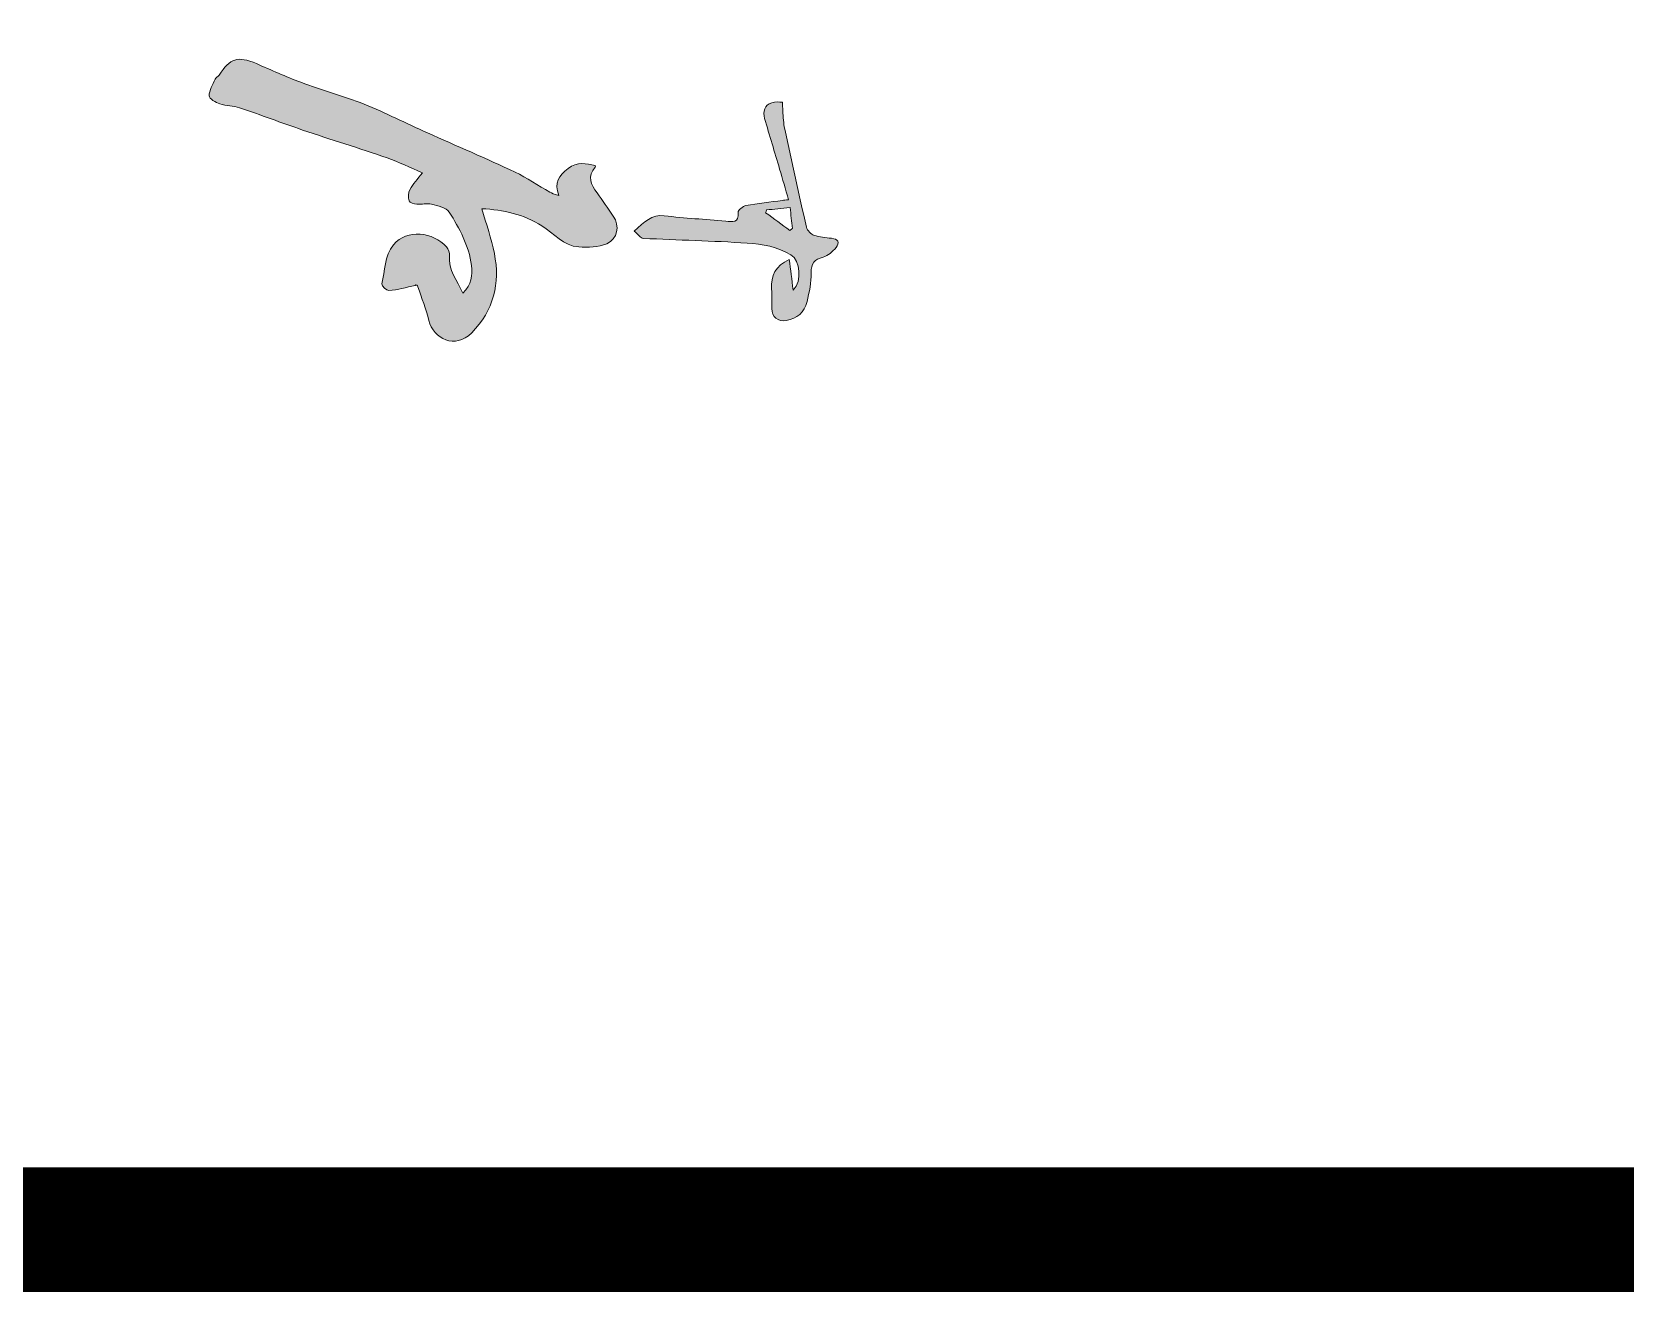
# Model space of a CAD drawing. Header units: inches. Extents: x -3733042 to -3643265, y 623859 to 997713.
# Drawn here: x -3678208 to -3676295, y 702138 to 703651 of the extents above; entities that cross this region are included whole.
import ezdxf

# ---------------------------------------------------------------- set-up
doc = ezdxf.new("R2010")
doc.units = ezdxf.units.IN
doc.header["$LTSCALE"] = 1000
doc.header["$MEASUREMENT"] = 0
doc.layers.get('0').update_dxf_attribs({"lineweight": 18})
doc.layers.add('PUB_TITLE', color=153, linetype='Continuous', lineweight=18)

msp = doc.modelspace()

# ---------------------------------------------------------------- hatches: boundary and pattern name
h = msp.add_hatch(color=256)
edge = h.paths.add_edge_path(flags=0)
edge.add_spline(control_points=[(-3677277, 703327.1), (-3677274.5, 703338.4), (-3677271.7, 703350.1), (-3677272, 703361.5)], knot_values=[0, 0, 0, 0, 34.842868, 34.842868, 34.842868, 34.842868], weights=[1, 1, 1, 1], degree=3, periodic=0)
edge.add_spline(control_points=[(-3677272, 703361.5), (-3677272.2, 703372.9), (-3677268.5, 703377.7), (-3677257.7, 703380.4)], knot_values=[0, 0, 0, 0, 26.477189, 26.477189, 26.477189, 26.477189], weights=[1, 1, 1, 1], degree=3, periodic=0)
edge.add_spline(control_points=[(-3677257.7, 703380.4), (-3677251.8, 703382), (-3677246.2, 703387.2), (-3677242.2, 703392)], knot_values=[0, 0, 0, 0, 19.651519, 19.651519, 19.651519, 19.651519], weights=[1, 1, 1, 1], degree=3, periodic=0)
edge.add_spline(control_points=[(-3677242.2, 703392), (-3677237.2, 703398), (-3677240, 703402.2), (-3677247.7, 703403.1)], knot_values=[0, 0, 0, 0, 16.866186, 16.866186, 16.866186, 16.866186], weights=[1, 1, 1, 1], degree=3, periodic=0)
edge.add_spline(control_points=[(-3677247.7, 703403.1), (-3677254.7, 703403.8), (-3677262, 703404.3), (-3677268.5, 703406.6)], knot_values=[0, 0, 0, 0, 21.097334, 21.097334, 21.097334, 21.097334], weights=[1, 1, 1, 1], degree=3, periodic=0)
edge.add_spline(control_points=[(-3677268.5, 703406.6), (-3677272.3, 703408), (-3677276.7, 703412.4), (-3677277.6, 703416.3)], knot_values=[0, 0, 0, 0, 13.685045, 13.685045, 13.685045, 13.685045], weights=[1, 1, 1, 1], degree=3, periodic=0)
edge.add_spline(control_points=[(-3677277.6, 703416.3), (-3677286.7, 703455.4), (-3677295.3, 703494.8), (-3677303.8, 703534.1)], knot_values=[0, 0, 0, 0, 120.770531, 120.770531, 120.770531, 120.770531], weights=[1, 1, 1, 1], degree=3, periodic=0)
edge.add_spline(control_points=[(-3677303.8, 703534.1), (-3677305.3, 703541.3), (-3677305.5, 703548.8), (-3677306.1, 703556.1)], knot_values=[0, 0, 0, 0, 22.133973, 22.133973, 22.133973, 22.133973], weights=[1, 1, 1, 1], degree=3, periodic=0)
edge.add_spline(control_points=[(-3677306.1, 703556.1), (-3677306.4, 703559.6), (-3677306.3, 703563.2), (-3677306.3, 703566.7)], knot_values=[0, 0, 0, 0, 10.534797, 10.534797, 10.534797, 10.534797], weights=[1, 1, 1, 1], degree=3, periodic=0)
edge.add_spline(control_points=[(-3677306.3, 703566.7), (-3677310.6, 703566.5), (-3677315.3, 703567.3), (-3677319.2, 703565.9)], knot_values=[0, 0, 0, 0, 13.063534, 13.063534, 13.063534, 13.063534], weights=[1, 1, 1, 1], degree=3, periodic=0)
edge.add_spline(control_points=[(-3677319.2, 703565.9), (-3677328.4, 703562.9), (-3677330.2, 703555.3), (-3677327.9, 703547)], knot_values=[0, 0, 0, 0, 23.462993, 23.462993, 23.462993, 23.462993], weights=[1, 1, 1, 1], degree=3, periodic=0)
edge.add_spline(control_points=[(-3677327.9, 703547), (-3677322.1, 703526.6), (-3677315.9, 703506.4), (-3677309.9, 703486.1)], knot_values=[0, 0, 0, 0, 63.546038, 63.546038, 63.546038, 63.546038], weights=[1, 1, 1, 1], degree=3, periodic=0)
edge.add_spline(control_points=[(-3677309.9, 703486.1), (-3677306.3, 703474.1), (-3677302.9, 703462.2), (-3677299.1, 703449.4)], knot_values=[0, 0, 0, 0, 38.203146, 38.203146, 38.203146, 38.203146], weights=[1, 1, 1, 1], degree=3, periodic=0)
edge.add_spline(control_points=[(-3677299.1, 703449.4), (-3677303.2, 703448.9), (-3677304.9, 703448.7), (-3677306.6, 703448.5)], knot_values=[0, 0, 0, 0, 7.519536, 7.519536, 7.519536, 7.519536], weights=[1, 1, 1, 1], degree=3, periodic=0)
edge.add_spline(control_points=[(-3677306.6, 703448.5), (-3677321.2, 703446.6), (-3677335.9, 703445.1), (-3677350.4, 703442.4)], knot_values=[0, 0, 0, 0, 44.25842, 44.25842, 44.25842, 44.25842], weights=[1, 1, 1, 1], degree=3, periodic=0)
edge.add_spline(control_points=[(-3677350.4, 703442.4), (-3677354.1, 703441.7), (-3677360.1, 703436.8), (-3677359.8, 703434.3)], knot_values=[0, 0, 0, 0, 13.007165, 13.007165, 13.007165, 13.007165], weights=[1, 1, 1, 1], degree=3, periodic=0)
edge.add_spline(control_points=[(-3677359.8, 703434.3), (-3677358.6, 703421.1), (-3677366.6, 703423), (-3677374.7, 703423.7)], knot_values=[0, 0, 0, 0, 23.075484, 23.075484, 23.075484, 23.075484], weights=[1, 1, 1, 1], degree=3, periodic=0)
edge.add_spline(control_points=[(-3677374.7, 703423.7), (-3677399.3, 703425.8), (-3677423.9, 703427.2), (-3677448.4, 703430.1)], knot_values=[0, 0, 0, 0, 74.052964, 74.052964, 74.052964, 74.052964], weights=[1, 1, 1, 1], degree=3, periodic=0)
edge.add_spline(control_points=[(-3677448.4, 703430.1), (-3677463.6, 703432), (-3677472.2, 703422.6), (-3677484.4, 703411.8)], knot_values=[0, 0, 0, 0, 41.865386, 41.865386, 41.865386, 41.865386], weights=[1, 1, 1, 1], degree=3, periodic=0)
edge.add_spline(control_points=[(-3677484.4, 703411.8), (-3677480.3, 703408.4), (-3677477, 703403.2), (-3677473.5, 703403)], knot_values=[0, 0, 0, 0, 14.260985, 14.260985, 14.260985, 14.260985], weights=[1, 1, 1, 1], degree=3, periodic=0)
edge.add_spline(control_points=[(-3677473.5, 703403), (-3677432, 703400.8), (-3677390.3, 703400.1), (-3677348.7, 703397.2)], knot_values=[0, 0, 0, 0, 124.906471, 124.906471, 124.906471, 124.906471], weights=[1, 1, 1, 1], degree=3, periodic=0)
edge.add_spline(control_points=[(-3677348.7, 703397.2), (-3677330.8, 703395.9), (-3677312.5, 703393.1), (-3677296.4, 703383.2)], knot_values=[0, 0, 0, 0, 54.758291, 54.758291, 54.758291, 54.758291], weights=[1, 1, 1, 1], degree=3, periodic=0)
edge.add_spline(control_points=[(-3677296.4, 703383.2), (-3677285.3, 703376.3), (-3677282.5, 703351.9), (-3677293.7, 703340.7)], knot_values=[0, 0, 0, 0, 47.254849, 47.254849, 47.254849, 47.254849], weights=[1, 1, 1, 1], degree=3, periodic=0)
edge.add_spline(control_points=[(-3677293.7, 703340.7), (-3677295.3, 703353.7), (-3677296.8, 703365.5), (-3677298.3, 703377.5)], knot_values=[0, 0, 0, 0, 37.08, 37.08, 37.08, 37.08], weights=[1, 1, 1, 1], degree=3, periodic=0)
edge.add_spline(control_points=[(-3677298.3, 703377.5), (-3677314.8, 703370.2), (-3677320.8, 703358.3), (-3677319.5, 703341.9)], knot_values=[0, 0, 0, 0, 44.75449, 44.75449, 44.75449, 44.75449], weights=[1, 1, 1, 1], degree=3, periodic=0)
edge.add_spline(control_points=[(-3677319.5, 703341.9), (-3677318.8, 703334.2), (-3677319.4, 703326.4), (-3677319.4, 703318.6)], knot_values=[0, 0, 0, 0, 23.29589, 23.29589, 23.29589, 23.29589], weights=[1, 1, 1, 1], degree=3, periodic=0)
edge.add_spline(control_points=[(-3677319.4, 703318.6), (-3677319.4, 703308.8), (-3677311.8, 703302.5), (-3677302, 703304.3)], knot_values=[0, 0, 0, 0, 26.05493, 26.05493, 26.05493, 26.05493], weights=[1, 1, 1, 1], degree=3, periodic=0)
edge.add_spline(control_points=[(-3677302, 703304.3), (-3677289, 703306.8), (-3677279.9, 703313.9), (-3677277, 703327.1)], knot_values=[0, 0, 0, 0, 36.113608, 36.113608, 36.113608, 36.113608], weights=[1, 1, 1, 1], degree=3, periodic=0)
edge = h.paths.add_edge_path(flags=0)
edge.add_spline(control_points=[(-3677294.4, 703415), (-3677295.5, 703414.1), (-3677296.5, 703413.3), (-3677297.5, 703412.5)], knot_values=[0, 0, 0, 0, 3.92456, 3.92456, 3.92456, 3.92456], weights=[1, 1, 1, 1], degree=3, periodic=0)
edge.add_spline(control_points=[(-3677297.5, 703412.5), (-3677307.2, 703419.5), (-3677317, 703426.6), (-3677326.7, 703433.7)], knot_values=[0, 0, 0, 0, 36.100795, 36.100795, 36.100795, 36.100795], weights=[1, 1, 1, 1], degree=3, periodic=0)
edge.add_spline(control_points=[(-3677326.7, 703433.7), (-3677326.4, 703434.8), (-3677326.1, 703435.9), (-3677325.8, 703437.1)], knot_values=[0, 0, 0, 0, 3.518344, 3.518344, 3.518344, 3.518344], weights=[1, 1, 1, 1], degree=3, periodic=0)
edge.add_spline(control_points=[(-3677325.8, 703437.1), (-3677316.7, 703438), (-3677307.6, 703439), (-3677297.4, 703440.1)], knot_values=[0, 0, 0, 0, 28.483965, 28.483965, 28.483965, 28.483965], weights=[1, 1, 1, 1], degree=3, periodic=0)
edge.add_spline(control_points=[(-3677297.4, 703440.1), (-3677296.4, 703431.1), (-3677295.4, 703423.1), (-3677294.4, 703415)], knot_values=[0, 0, 0, 0, 25.274546, 25.274546, 25.274546, 25.274546], weights=[1, 1, 1, 1], degree=3, periodic=0)
edge = h.paths.add_edge_path(flags=0)
edge.add_spline(control_points=[(-3677667.3, 703438.6), (-3677641.6, 703437.1), (-3677617.1, 703432.1), (-3677595.3, 703418)], knot_values=[0, 0, 0, 0, 75.794614, 75.794614, 75.794614, 75.794614], weights=[1, 1, 1, 1], degree=3, periodic=0)
edge.add_spline(control_points=[(-3677595.3, 703418), (-3677581, 703408.7), (-3677569.3, 703394.1), (-3677551.1, 703392.7)], knot_values=[0, 0, 0, 0, 51.688747, 51.688747, 51.688747, 51.688747], weights=[1, 1, 1, 1], degree=3, periodic=0)
edge.add_spline(control_points=[(-3677551.1, 703392.7), (-3677540, 703391.7), (-3677527.6, 703392.4), (-3677517.5, 703396.5)], knot_values=[0, 0, 0, 0, 34.116049, 34.116049, 34.116049, 34.116049], weights=[1, 1, 1, 1], degree=3, periodic=0)
edge.add_spline(control_points=[(-3677517.5, 703396.5), (-3677504.3, 703402.1), (-3677501.7, 703417.7), (-3677509.6, 703429.8)], knot_values=[0, 0, 0, 0, 39.270942, 39.270942, 39.270942, 39.270942], weights=[1, 1, 1, 1], degree=3, periodic=0)
edge.add_spline(control_points=[(-3677509.6, 703429.8), (-3677515.9, 703439.2), (-3677522.5, 703448.4), (-3677529.1, 703457.6)], knot_values=[0, 0, 0, 0, 33.907497, 33.907497, 33.907497, 33.907497], weights=[1, 1, 1, 1], degree=3, periodic=0)
edge.add_spline(control_points=[(-3677529.1, 703457.6), (-3677536.2, 703467.5), (-3677541.4, 703477.4), (-3677531.2, 703488.5)], knot_values=[0, 0, 0, 0, 34.412729, 34.412729, 34.412729, 34.412729], weights=[1, 1, 1, 1], degree=3, periodic=0)
edge.add_spline(control_points=[(-3677531.2, 703488.5), (-3677530.9, 703488.8), (-3677531.3, 703489.8), (-3677531.4, 703490.5)], knot_values=[0, 0, 0, 0, 2.118778, 2.118778, 2.118778, 2.118778], weights=[1, 1, 1, 1], degree=3, periodic=0)
edge.add_spline(control_points=[(-3677531.4, 703490.5), (-3677542.5, 703492.2), (-3677552.5, 703495.9), (-3677563.9, 703486.8)], knot_values=[0, 0, 0, 0, 34.102346, 34.102346, 34.102346, 34.102346], weights=[1, 1, 1, 1], degree=3, periodic=0)
edge.add_spline(control_points=[(-3677563.9, 703486.8), (-3677574.7, 703478.2), (-3677580.6, 703470.3), (-3677575.1, 703454.3)], knot_values=[0, 0, 0, 0, 37.564667, 37.564667, 37.564667, 37.564667], weights=[1, 1, 1, 1], degree=3, periodic=0)
edge.add_spline(control_points=[(-3677575.1, 703454.3), (-3677580.7, 703456.4), (-3677583.4, 703457.1), (-3677585.8, 703458.4)], knot_values=[0, 0, 0, 0, 11.444245, 11.444245, 11.444245, 11.444245], weights=[1, 1, 1, 1], degree=3, periodic=0)
edge.add_spline(control_points=[(-3677585.8, 703458.4), (-3677599.7, 703466.5), (-3677613, 703475.8), (-3677627.5, 703482.5)], knot_values=[0, 0, 0, 0, 48.224772, 48.224772, 48.224772, 48.224772], weights=[1, 1, 1, 1], degree=3, periodic=0)
edge.add_spline(control_points=[(-3677627.5, 703482.5), (-3677662.2, 703498.9), (-3677697.6, 703513.9), (-3677732.7, 703529.7)], knot_values=[0, 0, 0, 0, 115.268592, 115.268592, 115.268592, 115.268592], weights=[1, 1, 1, 1], degree=3, periodic=0)
edge.add_spline(control_points=[(-3677732.7, 703529.7), (-3677758.1, 703541.1), (-3677783, 703553.7), (-3677808.8, 703564.1)], knot_values=[0, 0, 0, 0, 83.559607, 83.559607, 83.559607, 83.559607], weights=[1, 1, 1, 1], degree=3, periodic=0)
edge.add_spline(control_points=[(-3677808.8, 703564.1), (-3677833.6, 703574), (-3677859.6, 703581.1), (-3677884.7, 703590.4)], knot_values=[0, 0, 0, 0, 80.345641, 80.345641, 80.345641, 80.345641], weights=[1, 1, 1, 1], degree=3, periodic=0)
edge.add_spline(control_points=[(-3677884.7, 703590.4), (-3677902.8, 703597.1), (-3677920.4, 703605.2), (-3677938.1, 703612.8)], knot_values=[0, 0, 0, 0, 57.928285, 57.928285, 57.928285, 57.928285], weights=[1, 1, 1, 1], degree=3, periodic=0)
edge.add_spline(control_points=[(-3677938.1, 703612.8), (-3677960.2, 703622.3), (-3677970.1, 703619.3), (-3677982.7, 703599)], knot_values=[0, 0, 0, 0, 53.324417, 53.324417, 53.324417, 53.324417], weights=[1, 1, 1, 1], degree=3, periodic=0)
edge.add_spline(control_points=[(-3677982.7, 703599), (-3677983.9, 703597), (-3677986.9, 703596), (-3677987.7, 703594)], knot_values=[0, 0, 0, 0, 7.124062, 7.124062, 7.124062, 7.124062], weights=[1, 1, 1, 1], degree=3, periodic=0)
edge.add_spline(control_points=[(-3677987.7, 703594), (-3677990.6, 703587.5), (-3677994.8, 703580.7), (-3677994.7, 703574.1)], knot_values=[0, 0, 0, 0, 21.308546, 21.308546, 21.308546, 21.308546], weights=[1, 1, 1, 1], degree=3, periodic=0)
edge.add_spline(control_points=[(-3677994.7, 703574.1), (-3677994.6, 703570.7), (-3677986.9, 703566.2), (-3677981.8, 703564.4)], knot_values=[0, 0, 0, 0, 16.721871, 16.721871, 16.721871, 16.721871], weights=[1, 1, 1, 1], degree=3, periodic=0)
edge.add_spline(control_points=[(-3677981.8, 703564.4), (-3677974.3, 703561.9), (-3677965.6, 703562.4), (-3677958.2, 703559.9)], knot_values=[0, 0, 0, 0, 24.124804, 24.124804, 24.124804, 24.124804], weights=[1, 1, 1, 1], degree=3, periodic=0)
edge.add_spline(control_points=[(-3677958.2, 703559.9), (-3677932.8, 703551.3), (-3677907.9, 703541.7), (-3677882.6, 703533.1)], knot_values=[0, 0, 0, 0, 80.098623, 80.098623, 80.098623, 80.098623], weights=[1, 1, 1, 1], degree=3, periodic=0)
edge.add_spline(control_points=[(-3677882.6, 703533.1), (-3677848.9, 703521.7), (-3677814.8, 703511.2), (-3677781.1, 703499.6)], knot_values=[0, 0, 0, 0, 106.916061, 106.916061, 106.916061, 106.916061], weights=[1, 1, 1, 1], degree=3, periodic=0)
edge.add_spline(control_points=[(-3677781.1, 703499.6), (-3677767, 703494.7), (-3677753.5, 703488), (-3677738.8, 703481.8)], knot_values=[0, 0, 0, 0, 45.95587, 45.95587, 45.95587, 45.95587], weights=[1, 1, 1, 1], degree=3, periodic=0)
edge.add_spline(control_points=[(-3677738.8, 703481.8), (-3677744.5, 703474.1), (-3677750, 703468.3), (-3677753.7, 703461.4)], knot_values=[0, 0, 0, 0, 25.260704, 25.260704, 25.260704, 25.260704], weights=[1, 1, 1, 1], degree=3, periodic=0)
edge.add_spline(control_points=[(-3677753.7, 703461.4), (-3677755.7, 703457.8), (-3677756, 703452.2), (-3677754.8, 703448.1)], knot_values=[0, 0, 0, 0, 13.648132, 13.648132, 13.648132, 13.648132], weights=[1, 1, 1, 1], degree=3, periodic=0)
edge.add_spline(control_points=[(-3677754.8, 703448.1), (-3677754.2, 703445.9), (-3677748.9, 703444.3), (-3677745.6, 703444)], knot_values=[0, 0, 0, 0, 10.468751, 10.468751, 10.468751, 10.468751], weights=[1, 1, 1, 1], degree=3, periodic=0)
edge.add_spline(control_points=[(-3677745.6, 703444), (-3677739.6, 703443.4), (-3677733.3, 703445.3), (-3677727.7, 703443.9)], knot_values=[0, 0, 0, 0, 17.955761, 17.955761, 17.955761, 17.955761], weights=[1, 1, 1, 1], degree=3, periodic=0)
edge.add_spline(control_points=[(-3677727.7, 703443.9), (-3677720.1, 703442), (-3677710, 703440), (-3677706.6, 703434.5)], knot_values=[0, 0, 0, 0, 23.545532, 23.545532, 23.545532, 23.545532], weights=[1, 1, 1, 1], degree=3, periodic=0)
edge.add_spline(control_points=[(-3677706.6, 703434.5), (-3677694.2, 703414.8), (-3677683, 703394.2), (-3677679.8, 703370.5)], knot_values=[0, 0, 0, 0, 69.953017, 69.953017, 69.953017, 69.953017], weights=[1, 1, 1, 1], degree=3, periodic=0)
edge.add_spline(control_points=[(-3677679.8, 703370.5), (-3677678.2, 703358.7), (-3677679.8, 703347.5), (-3677690.3, 703337.3)], knot_values=[0, 0, 0, 0, 36.298344, 36.298344, 36.298344, 36.298344], weights=[1, 1, 1, 1], degree=3, periodic=0)
edge.add_spline(control_points=[(-3677690.3, 703337.3), (-3677696.7, 703352.7), (-3677708, 703364.7), (-3677706.2, 703382.1)], knot_values=[0, 0, 0, 0, 48.279492, 48.279492, 48.279492, 48.279492], weights=[1, 1, 1, 1], degree=3, periodic=0)
edge.add_spline(control_points=[(-3677706.2, 703382.1), (-3677705.8, 703385.5), (-3677707.5, 703390.1), (-3677709.9, 703392.8)], knot_values=[0, 0, 0, 0, 11.63689, 11.63689, 11.63689, 11.63689], weights=[1, 1, 1, 1], degree=3, periodic=0)
edge.add_spline(control_points=[(-3677709.9, 703392.8), (-3677725.5, 703410.5), (-3677757.6, 703414.9), (-3677773.4, 703395.2)], knot_values=[0, 0, 0, 0, 71.808373, 71.808373, 71.808373, 71.808373], weights=[1, 1, 1, 1], degree=3, periodic=0)
edge.add_spline(control_points=[(-3677773.4, 703395.2), (-3677784.6, 703381.3), (-3677783.7, 703364.1), (-3677787.3, 703348.2)], knot_values=[0, 0, 0, 0, 49.566485, 49.566485, 49.566485, 49.566485], weights=[1, 1, 1, 1], degree=3, periodic=0)
edge.add_spline(control_points=[(-3677787.3, 703348.2), (-3677787.8, 703346.1), (-3677781.7, 703339.9), (-3677779.2, 703340.2)], knot_values=[0, 0, 0, 0, 12.091291, 12.091291, 12.091291, 12.091291], weights=[1, 1, 1, 1], degree=3, periodic=0)
edge.add_spline(control_points=[(-3677779.2, 703340.2), (-3677768.5, 703341.3), (-3677758, 703344.1), (-3677747.4, 703346.4)], knot_values=[0, 0, 0, 0, 32.399498, 32.399498, 32.399498, 32.399498], weights=[1, 1, 1, 1], degree=3, periodic=0)
edge.add_spline(control_points=[(-3677747.4, 703346.4), (-3677746.4, 703348), (-3677744.7, 703346.5), (-3677744.1, 703344.7)], knot_values=[0, 0, 0, 0, 4.786292, 4.786292, 4.786292, 4.786292], weights=[1, 1, 1, 1], degree=3, periodic=0)
edge.add_spline(control_points=[(-3677744.1, 703344.7), (-3677739.6, 703331.3), (-3677734.4, 703318.1), (-3677731.1, 703304.5)], knot_values=[0, 0, 0, 0, 42.261771, 42.261771, 42.261771, 42.261771], weights=[1, 1, 1, 1], degree=3, periodic=0)
edge.add_spline(control_points=[(-3677731.1, 703304.5), (-3677725.6, 703282.5), (-3677699.4, 703269.3), (-3677679.6, 703289.5)], knot_values=[0, 0, 0, 0, 66.352598, 66.352598, 66.352598, 66.352598], weights=[1, 1, 1, 1], degree=3, periodic=0)
edge.add_spline(control_points=[(-3677679.6, 703289.5), (-3677653.2, 703316.6), (-3677645.1, 703348.7), (-3677652.4, 703384.9)], knot_values=[0, 0, 0, 0, 103.588255, 103.588255, 103.588255, 103.588255], weights=[1, 1, 1, 1], degree=3, periodic=0)
edge.add_spline(control_points=[(-3677652.4, 703384.9), (-3677655.9, 703402.6), (-3677662, 703419.9), (-3677667.3, 703438.6)], knot_values=[0, 0, 0, 0, 55.845286, 55.845286, 55.845286, 55.845286], weights=[1, 1, 1, 1], degree=3, periodic=0)

# ---------------------------------------------------------------- linework, layer by layer
for points in [[(-3677982.7, 703599), (-3677970.1, 703619.3), (-3677960.2, 703622.3), (-3677938.1, 703612.8)], [(-3677994.7, 703574.1), (-3677994.8, 703580.7), (-3677990.6, 703587.5), (-3677987.7, 703594)], [(-3677987.7, 703594), (-3677986.9, 703596), (-3677983.9, 703597), (-3677982.7, 703599)], [(-3677938.1, 703612.8), (-3677920.4, 703605.2), (-3677902.8, 703597.1), (-3677884.7, 703590.4)], [(-3677884.7, 703590.4), (-3677859.6, 703581.1), (-3677833.6, 703574), (-3677808.8, 703564.1)], [(-3677981.8, 703564.4), (-3677986.9, 703566.2), (-3677994.6, 703570.7), (-3677994.7, 703574.1)], [(-3677958.2, 703559.9), (-3677965.6, 703562.4), (-3677974.3, 703561.9), (-3677981.8, 703564.4)], [(-3677882.6, 703533.1), (-3677907.9, 703541.7), (-3677932.8, 703551.3), (-3677958.2, 703559.9)], [(-3677808.8, 703564.1), (-3677783, 703553.7), (-3677758.1, 703541.1), (-3677732.7, 703529.7)], [(-3677327.9, 703547), (-3677330.2, 703555.3), (-3677328.4, 703562.9), (-3677319.2, 703565.9)], [(-3677319.2, 703565.9), (-3677315.3, 703567.3), (-3677310.6, 703566.5), (-3677306.3, 703566.7)], [(-3677306.3, 703566.7), (-3677306.3, 703563.2), (-3677306.4, 703559.6), (-3677306.1, 703556.1)], [(-3677306.1, 703556.1), (-3677305.5, 703548.8), (-3677305.3, 703541.3), (-3677303.8, 703534.1)], [(-3677309.9, 703486.1), (-3677315.9, 703506.4), (-3677322.1, 703526.6), (-3677327.9, 703547)], [(-3677781.1, 703499.6), (-3677814.8, 703511.2), (-3677848.9, 703521.7), (-3677882.6, 703533.1)], [(-3677732.7, 703529.7), (-3677697.6, 703513.9), (-3677662.2, 703498.9), (-3677627.5, 703482.5)], [(-3677303.8, 703534.1), (-3677295.3, 703494.8), (-3677286.7, 703455.4), (-3677277.6, 703416.3)], [(-3677738.8, 703481.8), (-3677753.5, 703488), (-3677767, 703494.7), (-3677781.1, 703499.6)], [(-3677753.7, 703461.4), (-3677750, 703468.3), (-3677744.5, 703474.1), (-3677738.8, 703481.8)], [(-3677627.5, 703482.5), (-3677613, 703475.8), (-3677599.7, 703466.5), (-3677585.8, 703458.4)], [(-3677575.1, 703454.3), (-3677580.6, 703470.3), (-3677574.7, 703478.2), (-3677563.9, 703486.8)], [(-3677563.9, 703486.8), (-3677552.5, 703495.9), (-3677542.5, 703492.2), (-3677531.4, 703490.5)], [(-3677531.2, 703488.5), (-3677541.4, 703477.4), (-3677536.2, 703467.5), (-3677529.1, 703457.6)], [(-3677531.4, 703490.5), (-3677531.3, 703489.8), (-3677530.9, 703488.8), (-3677531.2, 703488.5)], [(-3677299.1, 703449.4), (-3677302.9, 703462.2), (-3677306.3, 703474.1), (-3677309.9, 703486.1)], [(-3677754.8, 703448.1), (-3677756, 703452.2), (-3677755.7, 703457.8), (-3677753.7, 703461.4)], [(-3677745.6, 703444), (-3677748.9, 703444.3), (-3677754.2, 703445.9), (-3677754.8, 703448.1)], [(-3677727.7, 703443.9), (-3677733.3, 703445.3), (-3677739.6, 703443.4), (-3677745.6, 703444)], [(-3677706.6, 703434.5), (-3677710, 703440), (-3677720.1, 703442), (-3677727.7, 703443.9)], [(-3677585.8, 703458.4), (-3677583.4, 703457.1), (-3677580.7, 703456.4), (-3677575.1, 703454.3)], [(-3677529.1, 703457.6), (-3677522.5, 703448.4), (-3677515.9, 703439.2), (-3677509.6, 703429.8)], [(-3677359.8, 703434.3), (-3677360.1, 703436.8), (-3677354.1, 703441.7), (-3677350.4, 703442.4)], [(-3677350.4, 703442.4), (-3677335.9, 703445.1), (-3677321.2, 703446.6), (-3677306.6, 703448.5)], [(-3677306.6, 703448.5), (-3677304.9, 703448.7), (-3677303.2, 703448.9), (-3677299.1, 703449.4)], [(-3677679.8, 703370.5), (-3677683, 703394.2), (-3677694.2, 703414.8), (-3677706.6, 703434.5)], [(-3677595.3, 703418), (-3677617.1, 703432.1), (-3677641.6, 703437.1), (-3677667.3, 703438.6)], [(-3677667.3, 703438.6), (-3677662, 703419.9), (-3677655.9, 703402.6), (-3677652.4, 703384.9)], [(-3677509.6, 703429.8), (-3677501.7, 703417.7), (-3677504.3, 703402.1), (-3677517.5, 703396.5)], [(-3677484.4, 703411.8), (-3677472.2, 703422.6), (-3677463.6, 703432), (-3677448.4, 703430.1)], [(-3677448.4, 703430.1), (-3677423.9, 703427.2), (-3677399.3, 703425.8), (-3677374.7, 703423.7)], [(-3677374.7, 703423.7), (-3677366.6, 703423), (-3677358.6, 703421.1), (-3677359.8, 703434.3)], [(-3677325.8, 703437.1), (-3677326.1, 703435.9), (-3677326.4, 703434.8), (-3677326.7, 703433.7)], [(-3677326.7, 703433.7), (-3677317, 703426.6), (-3677307.2, 703419.5), (-3677297.5, 703412.5)], [(-3677297.4, 703440.1), (-3677307.6, 703439), (-3677316.7, 703438), (-3677325.8, 703437.1)], [(-3677294.4, 703415), (-3677295.4, 703423.1), (-3677296.4, 703431.1), (-3677297.4, 703440.1)], [(-3677773.4, 703395.2), (-3677757.6, 703414.9), (-3677725.5, 703410.5), (-3677709.9, 703392.8)], [(-3677551.1, 703392.7), (-3677569.3, 703394.1), (-3677581, 703408.7), (-3677595.3, 703418)], [(-3677473.5, 703403), (-3677477, 703403.2), (-3677480.3, 703408.4), (-3677484.4, 703411.8)], [(-3677348.7, 703397.2), (-3677390.3, 703400.1), (-3677432, 703400.8), (-3677473.5, 703403)], [(-3677297.5, 703412.5), (-3677296.5, 703413.3), (-3677295.5, 703414.1), (-3677294.4, 703415)], [(-3677277.6, 703416.3), (-3677276.7, 703412.4), (-3677272.3, 703408), (-3677268.5, 703406.6)], [(-3677268.5, 703406.6), (-3677262, 703404.3), (-3677254.7, 703403.8), (-3677247.7, 703403.1)], [(-3677247.7, 703403.1), (-3677240, 703402.2), (-3677237.2, 703398), (-3677242.2, 703392)], [(-3677787.3, 703348.2), (-3677783.7, 703364.1), (-3677784.6, 703381.3), (-3677773.4, 703395.2)], [(-3677709.9, 703392.8), (-3677707.5, 703390.1), (-3677705.8, 703385.5), (-3677706.2, 703382.1)], [(-3677652.4, 703384.9), (-3677645.1, 703348.7), (-3677653.2, 703316.6), (-3677679.6, 703289.5)], [(-3677517.5, 703396.5), (-3677527.6, 703392.4), (-3677540, 703391.7), (-3677551.1, 703392.7)], [(-3677296.4, 703383.2), (-3677312.5, 703393.1), (-3677330.8, 703395.9), (-3677348.7, 703397.2)], [(-3677242.2, 703392), (-3677246.2, 703387.2), (-3677251.8, 703382), (-3677257.7, 703380.4)], [(-3677706.2, 703382.1), (-3677708, 703364.7), (-3677696.7, 703352.7), (-3677690.3, 703337.3)], [(-3677690.3, 703337.3), (-3677679.8, 703347.5), (-3677678.2, 703358.7), (-3677679.8, 703370.5)], [(-3677319.5, 703341.9), (-3677320.8, 703358.3), (-3677314.8, 703370.2), (-3677298.3, 703377.5)], [(-3677298.3, 703377.5), (-3677296.8, 703365.5), (-3677295.3, 703353.7), (-3677293.7, 703340.7)], [(-3677293.7, 703340.7), (-3677282.5, 703351.9), (-3677285.3, 703376.3), (-3677296.4, 703383.2)], [(-3677257.7, 703380.4), (-3677268.5, 703377.7), (-3677272.2, 703372.9), (-3677272, 703361.5)], [(-3677779.2, 703340.2), (-3677781.7, 703339.9), (-3677787.8, 703346.1), (-3677787.3, 703348.2)], [(-3677747.4, 703346.4), (-3677758, 703344.1), (-3677768.5, 703341.3), (-3677779.2, 703340.2)], [(-3677744.1, 703344.7), (-3677744.7, 703346.5), (-3677746.4, 703348), (-3677747.4, 703346.4)], [(-3677272, 703361.5), (-3677271.7, 703350.1), (-3677274.5, 703338.4), (-3677277, 703327.1)], [(-3677731.1, 703304.5), (-3677734.4, 703318.1), (-3677739.6, 703331.3), (-3677744.1, 703344.7)], [(-3677319.4, 703318.6), (-3677319.4, 703326.4), (-3677318.8, 703334.2), (-3677319.5, 703341.9)], [(-3677277, 703327.1), (-3677279.9, 703313.9), (-3677289, 703306.8), (-3677302, 703304.3)], [(-3677302, 703304.3), (-3677311.8, 703302.5), (-3677319.4, 703308.8), (-3677319.4, 703318.6)], [(-3677679.6, 703289.5), (-3677699.4, 703269.3), (-3677725.6, 703282.5), (-3677731.1, 703304.5)]]:
    msp.add_open_spline(points, degree=3)
at = {"layer": 'PUB_TITLE'}
msp.add_lwpolyline([(-3730864.6, 702212.6, 150, 150, 0), (-3670864.6, 702212.6, 150, 150, 0), (-3670864.6, 786062.6, 150, 150, 0), (-3730864.6, 786062.6, 150, 150, 0)], format="xyseb", close=True, dxfattribs=at)

doc.saveas('drawing.dxf')
